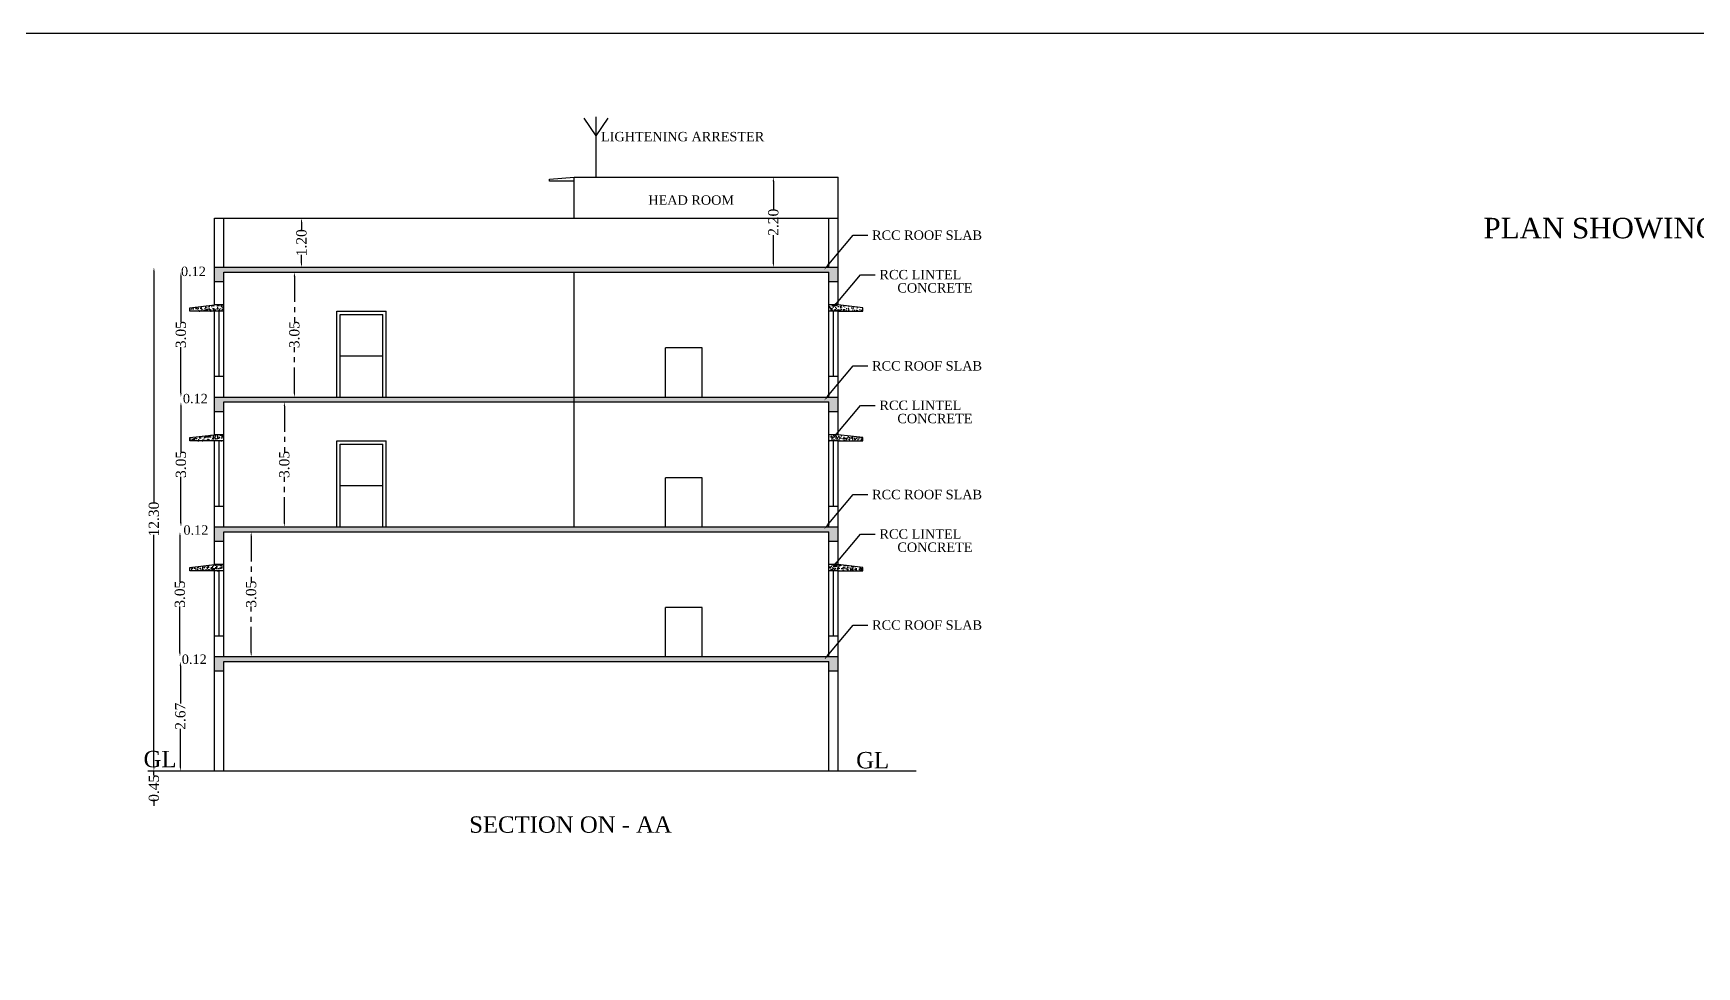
# Model space of a CAD drawing. Header units: metres. Extents: x 3520 to 17931, y 2577 to 6638.
# Drawn here: x 3549.05 to 3589.66, y 2687.55 to 2710.35 of the extents above; entities that cross this region are included whole.
import ezdxf
from ezdxf import colors
from ezdxf.entities.mleader import LeaderData, LeaderLine
from ezdxf.math import Vec2, Vec3

# ---------------------------------------------------------------- set-up
doc = ezdxf.new("R2010")
doc.units = ezdxf.units.M
doc.header["$MEASUREMENT"] = 0
doc.linetypes.add('PHANTOM2', pattern=[1.25, 0.625, -0.125, 0.125, -0.125, 0.125, -0.125])
for name, color, linetype in [('BLK_1_FLR_1_AC_ROOM_1', 7, 'Continuous'), ('BLK_1_FLR_2_AC_ROOM_1', 7, 'Continuous'), ('BLK_1_FLR_3_AC_ROOM_1', 7, 'Continuous'), ('BLK_1_HT_OF_BLDG', 7, 'Continuous'), ('BLK_1_PLINTH_HEIGHT', 7, 'Continuous'), ('LOCATION_PLAN', 7, 'Continuous')]:
    doc.layers.add(name, color=color, linetype=linetype)
doc.styles.add('ANAND', font='times.ttf')
doc.styles.get("Standard").update_dxf_attribs({"font": 'times.ttf'})
doc.dimstyles.new('STANDARD$0', dxfattribs={"dimtxt": 0.25, "dimasz": 0.1, "dimexe": 2, "dimexo": 2, "dimgap": 0, "dimtad": 0, "dimzin": 0, "dimdsep": 46, "dimtxsty": 'ANAND', "dimcen": 0.0625, "dimdle": 2.5, "dimse1": 1, "dimse2": 1, "dimclrd": 2, "dimclre": 9, "dimadec": 0, "dimazin": 0, "dimtfac": 1, "dimtix": 1, "dimtofl": 0, "dimtmove": 2, "dimatfit": 3, "dimldrblk": 'OBLIQUE', "dimfxl": 0, "dimtolj": 1, "dimtzin": 0, "dimarcsym": 0})
pattern_1 = [(50, (2400.71661, -469.85218), (0.1434520365, -0.012550427), [0.015, -0.165]), (355, (2400.71661, -469.85218), (-0.027750267, 0.150438427), [0.012, -0.132]), (100.4514, (2400.72857, -469.85322), (0.1157018763, 0.1378879084), [0.012748038, -0.1402284224]), (46.1842, (2400.71661, -469.81218), (0.21344821, -0.033103803), [0.0225, -0.2475]), (96.6356, (2400.7344, -469.81494), (0.186932541, 0.194823574), [0.019122058, -0.2103426]), (351.1842, (2400.71661, -469.81218), (0.186932389, 0.19482372), [0.018, -0.198]), (21, (2400.73661, -469.82218), (0.1193814104, -0.080523778), [0.015, -0.165]), (326, (2400.73661, -469.82218), (0.0486630664, 0.145030009), [0.012, -0.132]), (71.4514, (2400.74656, -469.82889), (0.168044526, 0.0645060993), [0.012748038, -0.1402284224]), (37.5, (2400.716614, -469.852177), (0.0024319711, 0.0665787708), [0, -0.1304, 0, -0.134, 0, -0.1325]), (7.5, (2400.716614, -469.85218), (0.0526139075, 0.0788823424), [0, -0.0764, 0, -0.1274, 0, -0.0505]), (327.5, (2400.672014, -469.852177), (0.1067644872, -0.00451097435), [0, -0.05, 0, -0.156, 0, -0.207]), (317.5, (2400.65201, -469.85218), (0.1166372339, 0.0200209965), [0, -0.065, 0, -0.1036, 0, -0.147])]

# ---------------------------------------------------------------- blocks, each defined once
blk = doc.blocks.new('*D35')
at = {"color": 2, "lineweight": -2}
for p, q in [((3552.638, 2694.905), (3552.638, 2693.981)), ((3552.638, 2692.435), (3552.638, 2693.359))]:
    blk.add_line(p, q, dxfattribs=at)
at = {"color": 2}
for points in [[(3552.621, 2694.905), (3552.655, 2694.905), (3552.638, 2695.005)], [(3552.621, 2692.435), (3552.655, 2692.435), (3552.638, 2692.335)]]:
    blk.add_solid(points, dxfattribs=at)
at = {"layer": 'Defpoints', "color": 0}
for p in [(3554.338, 2695.005), (3552.638, 2692.335), (3554.338, 2692.335)]:
    blk.add_point(p, dxfattribs=at)
at = {"color": 0, "insert": (3552.638, 2693.67), "char_height": 0.25, "attachment_point": 5, "rotation": 90, "style": 'ANAND'}
blk.add_mtext('\\A1;2.67', dxfattribs=at)
blk = doc.blocks.new('_Oblique')
at = {"color": 0, "linetype": 'ByBlock', "lineweight": -2}
blk.add_line((-0.5, -0.5), (0.5, 0.5), dxfattribs=at)
blk = doc.blocks.new('*D36')
at = {"color": 2, "lineweight": -2}
for p, q in [((3552.628, 2698.075), (3552.628, 2696.953)), ((3552.628, 2695.225), (3552.628, 2696.347))]:
    blk.add_line(p, q, dxfattribs=at)
at = {"color": 2}
for points in [[(3552.611, 2698.075), (3552.644, 2698.075), (3552.628, 2698.175)], [(3552.611, 2695.225), (3552.644, 2695.225), (3552.628, 2695.125)]]:
    blk.add_solid(points, dxfattribs=at)
at = {"layer": 'Defpoints', "color": 0}
for p in [(3552.628, 2698.175), (3554.256, 2698.175), (3554.256, 2695.125)]:
    blk.add_point(p, dxfattribs=at)
at = {"color": 0, "insert": (3552.628, 2696.65), "char_height": 0.25, "attachment_point": 5, "rotation": 90, "style": 'ANAND'}
blk.add_mtext('\\A1;3.05', dxfattribs=at)
blk = doc.blocks.new('*D37')
at = {"color": 2, "lineweight": -2}
for p, q in [((3552.652, 2701.245), (3552.652, 2700.123)), ((3552.652, 2698.395), (3552.652, 2699.517))]:
    blk.add_line(p, q, dxfattribs=at)
at = {"color": 2}
for points in [[(3552.635, 2701.245), (3552.668, 2701.245), (3552.652, 2701.345)], [(3552.635, 2698.395), (3552.668, 2698.395), (3552.652, 2698.295)]]:
    blk.add_solid(points, dxfattribs=at)
at = {"layer": 'Defpoints', "color": 0}
for p in [(3552.652, 2701.345), (3553.829, 2701.345), (3553.829, 2698.295)]:
    blk.add_point(p, dxfattribs=at)
at = {"color": 0, "insert": (3552.652, 2699.82), "char_height": 0.25, "attachment_point": 5, "rotation": 90, "style": 'ANAND'}
blk.add_mtext('\\A1;3.05', dxfattribs=at)
blk = doc.blocks.new('*D38')
at = {"color": 2, "lineweight": -2}
for p, q in [((3552.651, 2704.415), (3552.651, 2703.293)), ((3552.651, 2701.565), (3552.651, 2702.687))]:
    blk.add_line(p, q, dxfattribs=at)
at = {"color": 2}
for points in [[(3552.635, 2704.415), (3552.668, 2704.415), (3552.651, 2704.515)], [(3552.635, 2701.565), (3552.668, 2701.565), (3552.651, 2701.465)]]:
    blk.add_solid(points, dxfattribs=at)
at = {"layer": 'Defpoints', "color": 0}
for p in [(3552.651, 2704.515), (3553.919, 2704.515), (3553.919, 2701.465)]:
    blk.add_point(p, dxfattribs=at)
at = {"color": 0, "insert": (3552.651, 2702.99), "char_height": 0.25, "attachment_point": 5, "rotation": 90, "style": 'ANAND'}
blk.add_mtext('\\A1;3.05', dxfattribs=at)
blk = doc.blocks.new('*D39')
at = {"color": 2, "lineweight": -2}
for p, q in [((3567.117, 2706.735), (3567.117, 2706.048)), ((3567.117, 2704.735), (3567.117, 2705.423))]:
    blk.add_line(p, q, dxfattribs=at)
at = {"color": 2}
for points in [[(3567.1, 2706.735), (3567.134, 2706.735), (3567.117, 2706.835)], [(3567.1, 2704.735), (3567.134, 2704.735), (3567.117, 2704.635)]]:
    blk.add_solid(points, dxfattribs=at)
at = {"layer": 'Defpoints', "color": 0}
for p in [(3567.28, 2706.835), (3567.117, 2704.635), (3567.28, 2704.635)]:
    blk.add_point(p, dxfattribs=at)
at = {"color": 0, "insert": (3567.117, 2705.735), "char_height": 0.25, "attachment_point": 5, "rotation": 90, "style": 'ANAND'}
blk.add_mtext('\\A1;2.20', dxfattribs=at)
blk = doc.blocks.new('*D45')
at = {"color": 2, "lineweight": -2}
for p, q in [((3555.596, 2705.735), (3555.596, 2705.53)), ((3555.596, 2704.735), (3555.596, 2704.94))]:
    blk.add_line(p, q, dxfattribs=at)
at = {"color": 2}
for points in [[(3555.579, 2705.735), (3555.612, 2705.735), (3555.596, 2705.835)], [(3555.579, 2704.735), (3555.612, 2704.735), (3555.596, 2704.635)]]:
    blk.add_solid(points, dxfattribs=at)
at = {"layer": 'Defpoints', "color": 0}
for p in [(3555.581, 2705.835), (3555.581, 2704.635), (3555.596, 2704.635)]:
    blk.add_point(p, dxfattribs=at)
at = {"color": 0, "insert": (3555.596, 2705.235), "char_height": 0.25, "attachment_point": 5, "rotation": 90, "style": 'ANAND'}
blk.add_mtext('\\A1;1.20', dxfattribs=at)
blk = doc.blocks.new('*D46')
at = {"layer": 'BLK_1_HT_OF_BLDG', "color": 2, "lineweight": -2}
for p, q in [((3551.992, 2704.535), (3551.992, 2698.872)), ((3551.992, 2692.435), (3551.992, 2698.098))]:
    blk.add_line(p, q, dxfattribs=at)
at = {"layer": 'BLK_1_HT_OF_BLDG', "color": 2}
for points in [[(3551.976, 2704.535), (3552.009, 2704.535), (3551.992, 2704.635)], [(3551.976, 2692.435), (3552.009, 2692.435), (3551.992, 2692.335)]]:
    blk.add_solid(points, dxfattribs=at)
at = {"layer": 'Defpoints', "color": 0}
for p in [(3554.284, 2704.635), (3551.992, 2692.335), (3554.284, 2692.335)]:
    blk.add_point(p, dxfattribs=at)
at = {"layer": 'BLK_1_HT_OF_BLDG', "color": 0, "insert": (3551.992, 2698.485), "char_height": 0.25, "attachment_point": 5, "rotation": 90, "style": 'ANAND'}
blk.add_mtext('\\A1;12.30', dxfattribs=at)
blk = doc.blocks.new('*D76')
at = {"layer": 'BLK_1_FLR_1_AC_ROOM_1', "color": 2, "linetype": 'PHANTOM2', "lineweight": -2}
for p, q in [((3554.367, 2698.075), (3554.367, 2696.953)), ((3554.367, 2695.225), (3554.367, 2696.347))]:
    blk.add_line(p, q, dxfattribs=at)
at = {"layer": 'BLK_1_FLR_1_AC_ROOM_1', "color": 2}
for points in [[(3554.35, 2698.075), (3554.384, 2698.075), (3554.367, 2698.175)], [(3554.35, 2695.225), (3554.384, 2695.225), (3554.367, 2695.125)]]:
    blk.add_solid(points, dxfattribs=at)
at = {"layer": 'Defpoints', "color": 0}
for p in [(3554.297, 2698.175), (3554.367, 2698.175), (3554.297, 2695.125)]:
    blk.add_point(p, dxfattribs=at)
at = {"layer": 'BLK_1_FLR_1_AC_ROOM_1', "color": 0, "insert": (3554.367, 2696.65), "char_height": 0.25, "attachment_point": 5, "rotation": 90, "style": 'ANAND'}
blk.add_mtext('\\A1;3.05', dxfattribs=at)
blk = doc.blocks.new('*D77')
at = {"layer": 'BLK_1_FLR_2_AC_ROOM_1', "color": 2, "linetype": 'PHANTOM2', "lineweight": -2}
for p, q in [((3555.177, 2701.245), (3555.177, 2700.123)), ((3555.177, 2698.395), (3555.177, 2699.517))]:
    blk.add_line(p, q, dxfattribs=at)
at = {"layer": 'BLK_1_FLR_2_AC_ROOM_1', "color": 2}
for points in [[(3555.161, 2701.245), (3555.194, 2701.245), (3555.177, 2701.345)], [(3555.161, 2698.395), (3555.194, 2698.395), (3555.177, 2698.295)]]:
    blk.add_solid(points, dxfattribs=at)
at = {"layer": 'Defpoints', "color": 0}
for p in [(3555.177, 2701.345), (3555.383, 2701.345), (3555.383, 2698.295)]:
    blk.add_point(p, dxfattribs=at)
at = {"layer": 'BLK_1_FLR_2_AC_ROOM_1', "color": 0, "insert": (3555.177, 2699.82), "char_height": 0.25, "attachment_point": 5, "rotation": 90, "style": 'ANAND'}
blk.add_mtext('\\A1;3.05', dxfattribs=at)
blk = doc.blocks.new('*D78')
at = {"layer": 'BLK_1_FLR_3_AC_ROOM_1', "color": 2, "linetype": 'PHANTOM2', "lineweight": -2}
for p, q in [((3555.422, 2704.415), (3555.422, 2703.293)), ((3555.422, 2701.565), (3555.422, 2702.687))]:
    blk.add_line(p, q, dxfattribs=at)
at = {"layer": 'BLK_1_FLR_3_AC_ROOM_1', "color": 2}
for points in [[(3555.405, 2704.415), (3555.439, 2704.415), (3555.422, 2704.515)], [(3555.405, 2701.565), (3555.439, 2701.565), (3555.422, 2701.465)]]:
    blk.add_solid(points, dxfattribs=at)
at = {"layer": 'Defpoints', "color": 0}
for p in [(3555.422, 2704.515), (3555.737, 2704.515), (3555.737, 2701.465)]:
    blk.add_point(p, dxfattribs=at)
at = {"layer": 'BLK_1_FLR_3_AC_ROOM_1', "color": 0, "insert": (3555.422, 2702.99), "char_height": 0.25, "attachment_point": 5, "rotation": 90, "style": 'ANAND'}
blk.add_mtext('\\A1;3.05', dxfattribs=at)
blk = doc.blocks.new('*D121')
at = {"layer": 'BLK_1_PLINTH_HEIGHT', "color": 2, "lineweight": -2}
for p, q in [((3551.992, 2692.235), (3551.992, 2692.335)), ((3551.992, 2691.585), (3551.992, 2691.485))]:
    blk.add_line(p, q, dxfattribs=at)
at = {"layer": 'BLK_1_PLINTH_HEIGHT', "color": 2}
for points in [[(3551.976, 2692.235), (3552.009, 2692.235), (3551.992, 2692.135)], [(3551.976, 2691.585), (3552.009, 2691.585), (3551.992, 2691.685)]]:
    blk.add_solid(points, dxfattribs=at)
at = {"layer": 'Defpoints', "color": 0}
for p in [(3551.94, 2692.135, 0), (3551.94, 2691.685, 0), (3551.992, 2691.685)]:
    blk.add_point(p, dxfattribs=at)
at = {"layer": 'BLK_1_PLINTH_HEIGHT', "color": 0, "insert": (3551.992, 2691.91), "char_height": 0.25, "attachment_point": 5, "rotation": 90, "style": 'ANAND'}
blk.add_mtext('\\A1;0.45', dxfattribs=at)

msp = doc.modelspace()

# ---------------------------------------------------------------- hatches: boundary and pattern name
h = msp.add_hatch()
h.set_pattern_fill('AR-CONC', color=256, scale=0.02, style=0)
h.set_pattern_definition(pattern_1)
h.paths.add_polyline_path([(3568.701, 2704.635), (3553.47, 2704.635), (3553.47, 2704.285), (3553.699, 2704.285), (3553.699, 2704.515), (3568.473, 2704.515), (3568.473, 2704.285), (3568.701, 2704.285)])
h = msp.add_hatch()
h.set_pattern_fill('AR-CONC', color=256, scale=0.02, style=0)
h.set_pattern_definition(pattern_1)
h.paths.add_polyline_path([(3553.47, 2703.715), (3552.87, 2703.645), (3552.87, 2703.565), (3553.47, 2703.565)])
h.paths.add_polyline_path([(3553.699, 2703.715), (3553.47, 2703.715), (3553.47, 2703.565), (3553.699, 2703.565)])
h = msp.add_hatch()
h.set_pattern_fill('AR-CONC', color=256, scale=0.02, style=0)
h.set_pattern_definition(pattern_1)
h.paths.add_polyline_path([(3568.701, 2703.715), (3568.473, 2703.715), (3568.473, 2703.565), (3568.701, 2703.565)])
h.paths.add_polyline_path([(3569.301, 2703.645), (3568.701, 2703.715), (3568.701, 2703.565), (3569.301, 2703.565)])
h = msp.add_hatch()
h.set_pattern_fill('AR-CONC', color=256, scale=0.02, style=0)
h.set_pattern_definition(pattern_1)
h.paths.add_polyline_path([(3562.253, 2701.345), (3562.253, 2701.465), (3553.47, 2701.465), (3553.47, 2701.115), (3553.699, 2701.115), (3553.699, 2701.345)])
h.paths.add_polyline_path([(3562.253, 2701.465), (3562.253, 2701.345), (3568.473, 2701.345), (3568.473, 2701.115), (3568.701, 2701.115), (3568.701, 2701.465)])
h = msp.add_hatch()
h.set_pattern_fill('AR-CONC', color=256, scale=0.02, style=0)
h.set_pattern_definition(pattern_1)
h.paths.add_polyline_path([(3553.47, 2700.545), (3552.87, 2700.475), (3552.87, 2700.395), (3553.47, 2700.395)])
h.paths.add_polyline_path([(3553.699, 2700.545), (3553.47, 2700.545), (3553.47, 2700.395), (3553.699, 2700.395)])
h = msp.add_hatch()
h.set_pattern_fill('AR-CONC', color=256, scale=0.02, style=0)
h.set_pattern_definition(pattern_1)
h.paths.add_polyline_path([(3569.301, 2700.395), (3569.301, 2700.475), (3568.701, 2700.545), (3568.701, 2700.395)])
h.paths.add_polyline_path([(3568.701, 2700.395), (3568.701, 2700.545), (3568.473, 2700.545), (3568.473, 2700.395)])
h = msp.add_hatch()
h.set_pattern_fill('AR-CONC', color=256, scale=0.02, style=0)
h.set_pattern_definition(pattern_1)
h.paths.add_polyline_path([(3553.47, 2698.295), (3553.47, 2697.945), (3553.699, 2697.945), (3553.699, 2698.175), (3568.473, 2698.175), (3568.473, 2697.945), (3568.701, 2697.945), (3568.701, 2698.295)])
h = msp.add_hatch()
h.set_pattern_fill('AR-CONC', color=256, scale=0.02, style=0)
h.set_pattern_definition(pattern_1)
h.paths.add_polyline_path([(3553.47, 2697.375), (3552.87, 2697.305), (3552.87, 2697.225), (3553.47, 2697.225)])
h = msp.add_hatch()
h.set_pattern_fill('AR-CONC', color=256, scale=0.02, style=0)
h.set_pattern_definition(pattern_1)
h.paths.add_polyline_path([(3553.699, 2697.375), (3553.47, 2697.375), (3553.47, 2697.225), (3553.699, 2697.225)])
h = msp.add_hatch()
h.set_pattern_fill('AR-CONC', color=256, scale=0.02, style=0)
h.set_pattern_definition(pattern_1)
h.paths.add_polyline_path([(3568.473, 2697.375), (3568.473, 2697.225), (3568.701, 2697.225), (3568.701, 2697.375)])
h = msp.add_hatch()
h.set_pattern_fill('AR-CONC', color=256, scale=0.02, style=0)
h.set_pattern_definition(pattern_1)
h.paths.add_polyline_path([(3569.301, 2697.225), (3569.301, 2697.305), (3568.701, 2697.375), (3568.701, 2697.225)])
h = msp.add_hatch()
h.set_pattern_fill('AR-CONC', color=256, scale=0.02, style=0)
h.set_pattern_definition(pattern_1)
h.paths.add_polyline_path([(3553.47, 2695.125), (3553.47, 2694.775), (3553.699, 2694.775), (3553.699, 2695.005), (3568.473, 2695.005), (3568.473, 2694.775), (3568.701, 2694.775), (3568.701, 2695.125)])

# ---------------------------------------------------------------- linework, layer by layer
for p, q in [((3562.791, 2707.849), (3562.496, 2708.277)), ((3562.791, 2706.835), (3562.791, 2708.312)), ((3562.791, 2707.849), (3563.086, 2708.277)), ((3561.653, 2706.785), (3562.253, 2706.835)), ((3561.653, 2706.735), (3561.653, 2706.785)), ((3562.253, 2706.735), (3561.653, 2706.735)), ((3562.253, 2706.835), (3568.701, 2706.835)), ((3562.253, 2705.835), (3562.253, 2706.835)), ((3568.701, 2703.715), (3568.701, 2706.835)), ((3553.47, 2705.835), (3568.701, 2705.835)), ((3553.47, 2703.715), (3553.47, 2705.835)), ((3553.699, 2704.635), (3553.699, 2705.835)), ((3568.473, 2704.635), (3568.473, 2705.835)), ((3553.47, 2704.635), (3568.701, 2704.635)), ((3553.47, 2704.285), (3553.699, 2704.285)), ((3553.699, 2704.515), (3568.473, 2704.515)), ((3553.699, 2701.465), (3553.699, 2704.515)), ((3562.253, 2698.295), (3562.253, 2704.515)), ((3568.473, 2701.465), (3568.473, 2704.515)), ((3568.473, 2704.285), (3568.701, 2704.285)), ((3552.87, 2703.645), (3553.47, 2703.715)), ((3552.87, 2703.565), (3552.87, 2703.645)), ((3553.47, 2703.565), (3552.87, 2703.565)), ((3553.699, 2703.715), (3553.47, 2703.715)), ((3553.47, 2700.545), (3553.47, 2703.565)), ((3553.699, 2703.565), (3553.47, 2703.565)), ((3553.699, 2703.565), (3553.47, 2703.565)), ((3553.584, 2701.965), (3553.584, 2703.565)), ((3556.459, 2703.565), (3557.659, 2703.565)), ((3556.459, 2701.465), (3556.459, 2703.565)), ((3556.539, 2703.485), (3557.579, 2703.485)), ((3556.539, 2701.465), (3556.539, 2703.485)), ((3557.579, 2701.465), (3557.579, 2703.485)), ((3557.659, 2701.465), (3557.659, 2703.565)), ((3568.701, 2703.715), (3568.473, 2703.715)), ((3568.701, 2703.565), (3568.473, 2703.565)), ((3568.701, 2703.565), (3568.473, 2703.565)), ((3568.587, 2701.965), (3568.587, 2703.565)), ((3569.301, 2703.645), (3568.701, 2703.715)), ((3568.701, 2700.545), (3568.701, 2703.565)), ((3568.701, 2703.565), (3569.301, 2703.565)), ((3569.301, 2703.565), (3569.301, 2703.645)), ((3564.484, 2701.465), (3564.484, 2702.665)), ((3565.376, 2702.665), (3564.484, 2702.665)), ((3565.376, 2701.465), (3565.376, 2702.665)), ((3556.539, 2702.475), (3557.579, 2702.475)), ((3553.699, 2701.965), (3553.47, 2701.965)), ((3568.701, 2701.965), (3568.473, 2701.965)), ((3553.47, 2701.465), (3568.701, 2701.465)), ((3553.47, 2701.115), (3553.699, 2701.115)), ((3553.699, 2698.295), (3553.699, 2701.345)), ((3553.699, 2701.345), (3568.473, 2701.345)), ((3568.473, 2698.295), (3568.473, 2701.345)), ((3568.473, 2701.115), (3568.701, 2701.115)), ((3552.87, 2700.475), (3553.47, 2700.545)), ((3552.87, 2700.395), (3552.87, 2700.475)), ((3553.47, 2700.395), (3552.87, 2700.395)), ((3553.699, 2700.545), (3553.47, 2700.545)), ((3553.47, 2697.375), (3553.47, 2700.395)), ((3553.699, 2700.395), (3553.47, 2700.395)), ((3553.699, 2700.395), (3553.47, 2700.395)), ((3553.584, 2698.795), (3553.584, 2700.395)), ((3556.459, 2700.395), (3557.659, 2700.395)), ((3556.459, 2698.295), (3556.459, 2700.395)), ((3556.539, 2700.315), (3557.579, 2700.315)), ((3556.539, 2698.295), (3556.539, 2700.315)), ((3557.579, 2698.295), (3557.579, 2700.315)), ((3557.659, 2698.295), (3557.659, 2700.395)), ((3568.701, 2700.545), (3568.473, 2700.545)), ((3568.701, 2700.395), (3568.473, 2700.395)), ((3568.701, 2700.395), (3568.473, 2700.395)), ((3568.587, 2698.795), (3568.587, 2700.395)), ((3569.301, 2700.475), (3568.701, 2700.545)), ((3568.701, 2697.375), (3568.701, 2700.395)), ((3568.701, 2700.395), (3569.301, 2700.395)), ((3569.301, 2700.395), (3569.301, 2700.475)), ((3564.484, 2698.295), (3564.484, 2699.495)), ((3565.376, 2699.495), (3564.484, 2699.495)), ((3565.376, 2698.295), (3565.376, 2699.495)), ((3556.539, 2699.305), (3557.579, 2699.305)), ((3553.699, 2698.795), (3553.47, 2698.795)), ((3568.701, 2698.795), (3568.473, 2698.795)), ((3553.47, 2698.295), (3568.701, 2698.295)), ((3553.699, 2698.175), (3568.473, 2698.175)), ((3553.699, 2695.125), (3553.699, 2698.175)), ((3568.473, 2695.125), (3568.473, 2698.175)), ((3553.47, 2697.945), (3553.699, 2697.945)), ((3568.473, 2697.945), (3568.701, 2697.945)), ((3552.87, 2697.305), (3553.47, 2697.375)), ((3553.699, 2697.375), (3553.47, 2697.375)), ((3568.701, 2697.375), (3568.473, 2697.375)), ((3569.301, 2697.305), (3568.701, 2697.375)), ((3552.87, 2697.225), (3552.87, 2697.305)), ((3553.47, 2697.225), (3552.87, 2697.225)), ((3553.47, 2692.335), (3553.47, 2697.225)), ((3553.699, 2697.225), (3553.47, 2697.225)), ((3553.584, 2695.625), (3553.584, 2697.225)), ((3568.701, 2697.225), (3568.473, 2697.225)), ((3568.701, 2697.225), (3568.473, 2697.225)), ((3568.587, 2695.625), (3568.587, 2697.225)), ((3568.701, 2692.335), (3568.701, 2697.225)), ((3568.701, 2697.225), (3569.301, 2697.225)), ((3569.301, 2697.225), (3569.301, 2697.305)), ((3564.484, 2695.125), (3564.484, 2696.325)), ((3565.376, 2696.325), (3564.484, 2696.325)), ((3565.376, 2695.125), (3565.376, 2696.325)), ((3553.699, 2695.625), (3553.47, 2695.625)), ((3568.701, 2695.625), (3568.473, 2695.625)), ((3553.47, 2695.125), (3568.701, 2695.125)), ((3553.699, 2695.005), (3568.473, 2695.005)), ((3553.699, 2692.335), (3553.699, 2695.005)), ((3568.473, 2692.335), (3568.473, 2695.005)), ((3553.47, 2694.775), (3553.699, 2694.775)), ((3568.473, 2694.775), (3568.701, 2694.775)), ((3551.844, 2692.335), (3570.605, 2692.335))]:
    msp.add_line(p, q)
msp.add_lwpolyline([(3520.483, 2710.351), (3679.581, 2710.351), (3679.581, 2606.963), (3520.483, 2606.963)], close=True)
at = {"layer": 'LOCATION_PLAN', "color": 7}
msp.add_lwpolyline([(3520.483, 2710.351), (3679.581, 2710.351), (3679.581, 2606.963), (3520.483, 2606.963)], close=True, dxfattribs=at)

# ---------------------------------------------------------------- texts
for s, p in [('LIGHTENING ARRESTER', (3562.909, 2707.712)), ('HEAD ROOM', (3564.063, 2706.162)), ('RCC ROOF SLAB', (3569.528, 2705.305)), ('RCC LINTEL', (3569.709, 2704.341)), ('CONCRETE', (3570.145, 2704.018)), ('RCC ROOF SLAB', (3569.528, 2702.113)), ('RCC LINTEL', (3569.709, 2701.149)), ('CONCRETE', (3570.145, 2700.826)), ('RCC ROOF SLAB', (3569.528, 2698.97)), ('RCC LINTEL', (3569.709, 2698.006)), ('CONCRETE', (3570.145, 2697.683)), ('RCC ROOF SLAB', (3569.528, 2695.783))]:
    msp.add_text(s, height=0.23, rotation=360).set_placement(p)
for s, height, p in [('0.12', 0.23, (3552.653, 2704.421)), ('0.12', 0.23, (3552.7, 2701.314)), ('0.12', 0.23, (3552.713, 2698.103)), ('0.12', 0.23, (3552.673, 2694.948)), ('GL', 0.4, (3551.738, 2692.424)), ('GL', 0.4, (3569.138, 2692.397)), ('SECTION ON - AA', 0.4, (3559.689, 2690.825))]:
    msp.add_text(s, height=height).set_placement(p)
at = {"insert": (3584.456, 2705.843), "char_height": 0.5, "attachment_point": 1}
msp.add_mtext_dynamic_manual_height_columns('PLAN SHOWING THE PROPOSED PROFESSIONAL CONSULTING OFFICE BUILDING IN WARD - E, BLOCK - 7, T.S.NO : 3, SIVAGANGAI MUNICIPALITY, SIVAGANGAI DISTRICT. ', width=85.84769, gutter_width=1, heights=[0], dxfattribs=at)

# ---------------------------------------------------------------- dimensions: what is measured, and where the dimension line sits
for base, p1, p2, picture, middle in [((3567.117, 2704.635), (3567.28, 2706.835), (3567.28, 2704.635), '*D39', (3567.117, 2705.735)), ((3555.596, 2704.635), (3555.581, 2705.835), (3555.581, 2704.635), '*D45', (3555.596, 2705.235)), ((3552.651, 2704.515), (3553.919, 2701.465), (3553.919, 2704.515), '*D38', (3552.651, 2702.99)), ((3552.652, 2701.345), (3553.829, 2698.295), (3553.829, 2701.345), '*D37', (3552.652, 2699.82)), ((3552.628, 2698.175), (3554.256, 2695.125), (3554.256, 2698.175), '*D36', (3552.628, 2696.65)), ((3552.638, 2692.335), (3554.338, 2695.005), (3554.338, 2692.335), '*D35', (3552.638, 2693.67))]:
    dim = msp.add_linear_dim(base=base, p1=p1, p2=p2, angle=90, dimstyle='STANDARD$0', override={"dimfxl": 3, "dimfxlon": 1})
    dim.commit()
    dim.dimension.update_dxf_attribs({"geometry": picture, "text_midpoint": middle})
at = {"layer": 'BLK_1_FLR_1_AC_ROOM_1', "color": 2}
dim = msp.add_linear_dim(base=(3554.367, 2698.175), p1=(3554.297, 2695.125), p2=(3554.297, 2698.175), angle=90, dimstyle='STANDARD$0', override={"dimfxl": 75, "dimarcsym": 2}, dxfattribs=at)
dim.commit()
dim.dimension.update_dxf_attribs({"geometry": '*D76', "text_midpoint": (3554.367, 2696.65)})
at = {"layer": 'BLK_1_FLR_2_AC_ROOM_1', "color": 2}
dim = msp.add_linear_dim(base=(3555.177, 2701.345), p1=(3555.383, 2698.295), p2=(3555.383, 2701.345), angle=90, dimstyle='STANDARD$0', override={"dimfxl": 75, "dimarcsym": 2}, dxfattribs=at)
dim.commit()
dim.dimension.update_dxf_attribs({"geometry": '*D77', "text_midpoint": (3555.177, 2699.82)})
at = {"layer": 'BLK_1_FLR_3_AC_ROOM_1', "color": 2}
dim = msp.add_linear_dim(base=(3555.422, 2704.515), p1=(3555.737, 2701.465), p2=(3555.737, 2704.515), angle=90, dimstyle='STANDARD$0', override={"dimfxl": 75, "dimarcsym": 2}, dxfattribs=at)
dim.commit()
dim.dimension.update_dxf_attribs({"geometry": '*D78', "text_midpoint": (3555.422, 2702.99)})
at = {"layer": 'BLK_1_HT_OF_BLDG', "color": 5}
dim = msp.add_linear_dim(base=(3551.992, 2692.335), p1=(3554.284, 2704.635), p2=(3554.284, 2692.335), angle=90, dimstyle='STANDARD$0', dxfattribs=at)
dim.commit()
dim.dimension.update_dxf_attribs({"geometry": '*D46', "text_midpoint": (3551.992, 2698.485)})
at = {"layer": 'BLK_1_PLINTH_HEIGHT', "color": 0}
dim = msp.add_aligned_dim(p1=(3551.94, 2692.135, 0), p2=(3551.94, 2691.685, 0), distance=0.052, dimstyle='STANDARD$0', dxfattribs=at)
dim.commit()
dim.dimension.update_dxf_attribs({"geometry": '*D121', "text_midpoint": (3551.992, 2691.91)})

# ---------------------------------------------------------------- leaders
ml = msp.add_multileader_mtext('Standard')
ml.set_content('', color=256)
ml.set_leader_properties()
ml.build(insert=Vec2(0, 0))
ml.multileader.update_dxf_attribs({"dogleg_length": 0.36, "arrow_head_size": 0.18})
ctx = ml.context
ctx.base_point, ctx.char_height, ctx.arrow_head_size, ctx.landing_gap_size, ctx.plane_origin = Vec3(3569.424, 2705.418), 0.18, 0.18, 0.09, Vec3(3568.357, 2704.572)
notes = []
notes.append((ctx, [(0, (1, 1, 0), (3569.064, 2705.418), (1, 0), 0.36, [(0, [(3568.357, 2704.572)], 0, [])])]))
ctx.mtext.insert, ctx.mtext.flow_direction = Vec3(3569.514, 2705.508), 5
ml = msp.add_multileader_mtext('Standard')
ml.set_content('', color=256)
ml.set_leader_properties()
ml.build(insert=Vec2(0, 0))
ml.multileader.update_dxf_attribs({"dogleg_length": 0.36, "arrow_head_size": 0.18})
ctx = ml.context
ctx.base_point, ctx.char_height, ctx.arrow_head_size, ctx.landing_gap_size, ctx.plane_origin = Vec3(3569.605, 2704.454), 0.18, 0.18, 0.09, Vec3(3568.537, 2703.608)
notes.append((ctx, [(0, (1, 1, 0), (3569.245, 2704.454), (1, 0), 0.36, [(0, [(3568.537, 2703.608)], 0, [])])]))
ctx.mtext.insert, ctx.mtext.flow_direction = Vec3(3569.695, 2704.544), 5
ml = msp.add_multileader_mtext('Standard')
ml.set_content('', color=256)
ml.set_leader_properties()
ml.build(insert=Vec2(0, 0))
ml.multileader.update_dxf_attribs({"dogleg_length": 0.36, "arrow_head_size": 0.18})
ctx = ml.context
ctx.base_point, ctx.char_height, ctx.arrow_head_size, ctx.landing_gap_size, ctx.plane_origin = Vec3(3569.424, 2702.226), 0.18, 0.18, 0.09, Vec3(3568.357, 2701.38)
notes.append((ctx, [(0, (1, 1, 0), (3569.064, 2702.226), (1, 0), 0.36, [(0, [(3568.357, 2701.38)], 0, [])])]))
ctx.mtext.insert, ctx.mtext.flow_direction = Vec3(3569.514, 2702.316), 5
ml = msp.add_multileader_mtext('Standard')
ml.set_content('', color=256)
ml.set_leader_properties()
ml.build(insert=Vec2(0, 0))
ml.multileader.update_dxf_attribs({"dogleg_length": 0.36, "arrow_head_size": 0.18})
ctx = ml.context
ctx.base_point, ctx.char_height, ctx.arrow_head_size, ctx.landing_gap_size, ctx.plane_origin = Vec3(3569.605, 2701.262), 0.18, 0.18, 0.09, Vec3(3568.537, 2700.416)
notes.append((ctx, [(0, (1, 1, 0), (3569.245, 2701.262), (1, 0), 0.36, [(0, [(3568.537, 2700.416)], 0, [])])]))
ctx.mtext.insert, ctx.mtext.flow_direction = Vec3(3569.695, 2701.352), 5
ml = msp.add_multileader_mtext('Standard')
ml.set_content('', color=256)
ml.set_leader_properties()
ml.build(insert=Vec2(0, 0))
ml.multileader.update_dxf_attribs({"dogleg_length": 0.36, "arrow_head_size": 0.18})
ctx = ml.context
ctx.base_point, ctx.char_height, ctx.arrow_head_size, ctx.landing_gap_size, ctx.plane_origin = Vec3(3569.424, 2699.082), 0.18, 0.18, 0.09, Vec3(3568.357, 2698.237)
notes.append((ctx, [(0, (1, 1, 0), (3569.064, 2699.082), (1, 0), 0.36, [(0, [(3568.357, 2698.237)], 0, [])])]))
ctx.mtext.insert, ctx.mtext.flow_direction = Vec3(3569.514, 2699.172), 5
ml = msp.add_multileader_mtext('Standard')
ml.set_content('', color=256)
ml.set_leader_properties()
ml.build(insert=Vec2(0, 0))
ml.multileader.update_dxf_attribs({"dogleg_length": 0.36, "arrow_head_size": 0.18})
ctx = ml.context
ctx.base_point, ctx.char_height, ctx.arrow_head_size, ctx.landing_gap_size, ctx.plane_origin = Vec3(3569.605, 2698.118), 0.18, 0.18, 0.09, Vec3(3568.537, 2697.273)
notes.append((ctx, [(0, (1, 1, 0), (3569.245, 2698.118), (1, 0), 0.36, [(0, [(3568.537, 2697.273)], 0, [])])]))
ctx.mtext.insert, ctx.mtext.flow_direction = Vec3(3569.695, 2698.208), 5
ml = msp.add_multileader_mtext('Standard')
ml.set_content('', color=256)
ml.set_leader_properties()
ml.build(insert=Vec2(0, 0))
ml.multileader.update_dxf_attribs({"dogleg_length": 0.36, "arrow_head_size": 0.18})
ctx = ml.context
ctx.base_point, ctx.char_height, ctx.arrow_head_size, ctx.landing_gap_size, ctx.plane_origin = Vec3(3569.424, 2695.895), 0.18, 0.18, 0.09, Vec3(3568.357, 2695.05)
notes.append((ctx, [(0, (1, 1, 0), (3569.064, 2695.895), (1, 0), 0.36, [(0, [(3568.357, 2695.05)], 0, [])])]))
ctx.mtext.insert, ctx.mtext.flow_direction = Vec3(3569.514, 2695.985), 5
for ctx, leaders in notes:
    for number, flags, end, landing, length, lines in leaders:
        leader = LeaderData()
        leader.index, (leader.has_last_leader_line, leader.has_dogleg_vector, leader.attachment_direction) = number, flags
        leader.last_leader_point, leader.dogleg_vector, leader.dogleg_length = Vec3(end), Vec3(landing), length
        for number, points, colour, breaks in lines:
            line = LeaderLine()
            line.index, line.vertices, line.color, line.breaks = number, Vec3.list(points), colors.encode_raw_color(colour), breaks
            leader.lines.append(line)
        ctx.leaders.append(leader)

doc.saveas('drawing.dxf')
